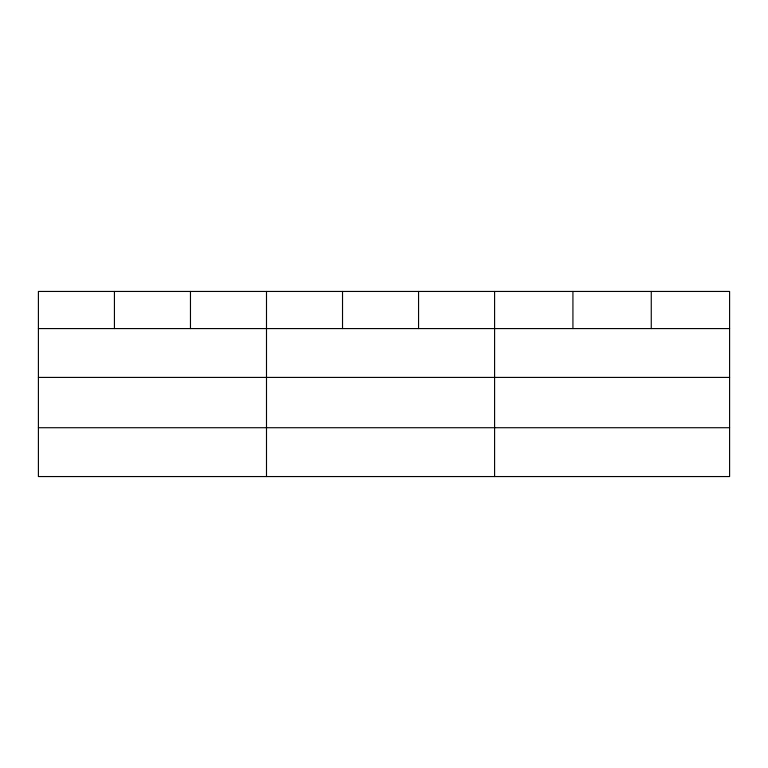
<?xml version="1.0" encoding="UTF-8"?>
<svg xmlns="http://www.w3.org/2000/svg" width="768" height="768" viewBox="0 0 768 768"><rect width="100%" height="100%" fill="white"/><g stroke="black" fill="none" stroke-linecap="round" stroke-linejoin="round"><path stroke-width="1.15" d="M729.6 377.414L729.6 291.446L38.4 291.446L38.4 476.554L729.6 476.554L729.6 377.414L38.4 377.414M38.4 328.579L729.6 328.579M38.4 427.718L729.6 427.718M651.264 291.446L651.264 328.579M572.928 291.446L572.928 328.579M494.592 291.446L494.592 476.554M418.56 291.446L418.56 328.579M342.528 291.446L342.528 328.579M266.496 291.446L266.496 476.554M190.464 291.446L190.464 328.579M114.432 291.446L114.432 328.579"/></g></svg>
